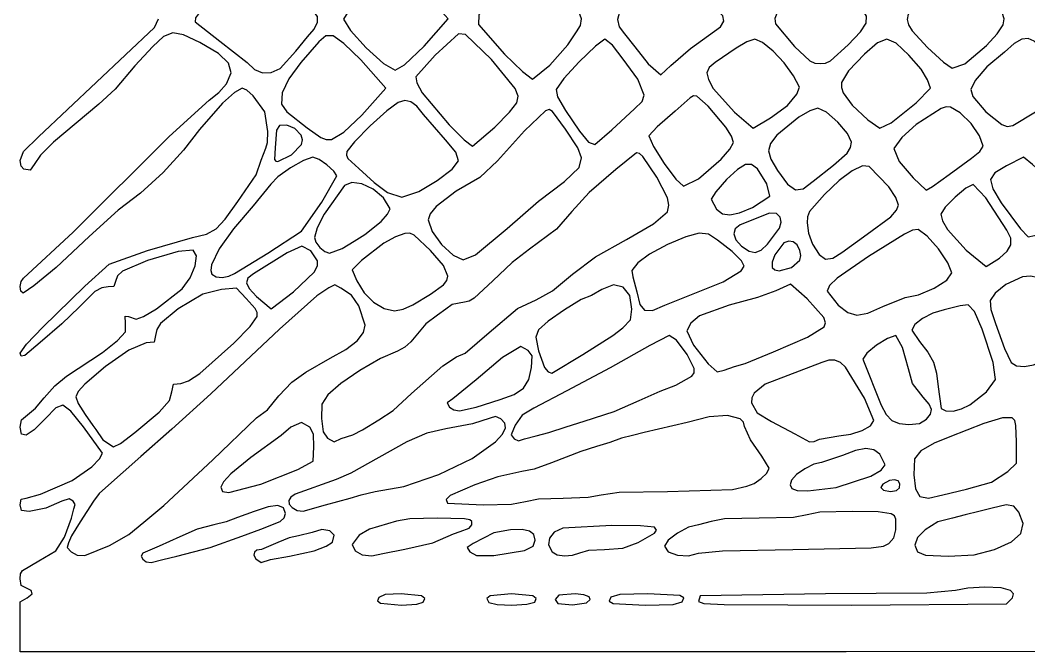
# Model space of a CAD drawing. Extents: x 0 to 192, y 1 to 97.
# Drawn here: x 0 to 76.6, y 0.8 to 48.8 of the extents above; entities that cross this region are included whole.
import ezdxf

# ---------------------------------------------------------------- set-up
doc = ezdxf.new("R2010")
doc.units = 0

msp = doc.modelspace()

# ---------------------------------------------------------------- linework, layer by layer
at = {"layer": 'Image', "color": 7}
for points in [[(19.758948, 45.075824), (20.928178, 46.403702), (21.827873, 47.493056), (22.324347, 48.075335), (22.597839, 48.609368), (22.598825, 49.038414), (21.143272, 50.974763), (19.466143, 52.745063), (18.94911, 52.919756), (18.423519, 52.871597), (17.847398, 52.587947), (17.178774, 52.056163), (15.102651, 50.46993), (13.634682, 49.354887), (13.331328, 48.945893), (13.303857, 48.624421), (15.159269, 47.158446), (17.242937, 45.54303), (17.803833, 45.009493), (18.42096, 44.751769), (19.078078, 44.772874), (19.758948, 45.075824), (19.758948, 45.075824)], [(40.248284, 45.332903), (41.612117, 46.899234), (42.272439, 47.885891), (42.57444, 48.366203), (42.636303, 48.854987), (42.448843, 49.430064), (42.002871, 50.169258), (40.3193, 52.196127), (38.987385, 53.418559), (36.878503, 51.452313), (34.843972, 49.170328), (34.816056, 48.441023), (36.79977, 46.185194), (38.159086, 44.860853), (38.909576, 44.274571), (40.248284, 45.332903), (40.248284, 45.332903)], [(49.436831, 45.305402), (50.927182, 46.617734), (53.204554, 48.260227), (53.464485, 48.688105), (53.374514, 49.092297), (52.712646, 49.807933), (50.692733, 51.261875), (49.348614, 52.487897), (48.697541, 53.079893), (47.913267, 52.454613), (46.900655, 51.217229), (45.942761, 49.989077), (45.519531, 49.376182), (45.372159, 48.802048), (45.500496, 48.257971), (45.904394, 47.735248), (46.684509, 46.745615), (47.707358, 45.440806), (48.678105, 44.613237), (49.436831, 45.305402), (49.436831, 45.305402)], [(30.701386, 46.789263), (32.511959, 48.855127), (30.683161, 50.912429), (29.197449, 52.304389), (28.461876, 52.741227), (27.605739, 52.212375), (26.289436, 51.005276), (25.08221, 49.689112), (24.553302, 48.833066), (25.081109, 47.974191), (26.287638, 46.668091), (27.60755, 45.474187), (28.475507, 44.951903), (29.205334, 45.366083), (30.701386, 46.789263), (30.701386, 46.789263)], [(62.895033, 46.891979), (63.825008, 47.86451), (64.271088, 48.535985), (64.296779, 49.068475), (63.965589, 49.62405), (62.455256, 51.186133), (61.171592, 52.167828), (60.685853, 52.214124), (60.191701, 52.051245), (58.852673, 50.923267), (57.531887, 49.390842), (57.335891, 48.895464), (57.386264, 48.475083), (58.814822, 46.772235), (59.998839, 45.66462), (60.36648, 45.495661), (60.768169, 45.459903), (61.174632, 45.498813), (61.564408, 45.683003), (62.895033, 46.891979), (62.895033, 46.891979)], [(71.761659, 45.442509), (73.408151, 46.834964), (74.220815, 47.73468), (74.669432, 48.406196), (74.754328, 48.860916), (74.603573, 49.339119), (73.352054, 50.809358), (71.724669, 52.184231), (71.105207, 52.477339), (70.63579, 52.494805), (68.862168, 50.897922), (67.742624, 49.674821), (67.465285, 49.221749), (67.377306, 48.812418), (67.47949, 48.400396), (67.77264, 47.939248), (68.93505, 46.683845), (70.133072, 45.562917), (70.804459, 45.121237), (71.761659, 45.442509), (71.761659, 45.442509)], [(109.09309, 0.798391), (62.73791, 0.755949), (0, 0.755949), (0.001071, 2.660957), (0.001071, 2.660957), (0.002129, 4.565954), (0.527529, 4.865013), (0.91432, 5.155046), (0.844391, 5.415345), (0.31792, 5.66662), (0.063618, 5.793402), (0.000753, 6.301619), (0.026373, 6.677515), (0.186677, 6.948237), (1.418924, 7.660517), (2.712842, 8.433212), (3.365489, 9.459295), (3.89465, 10.905524), (4.080513, 11.624166), (4.175519, 11.949652), (4.022271, 12.215562), (3.713135, 12.371574), (3.159075, 12.195798), (1.941574, 11.677937), (0.671575, 11.423938), (0.098286, 11.498299), (-0.000012, 11.931945), (0.079362, 12.349229), (0.444479, 12.439944), (1.540658, 12.733745), (3.95945, 13.767722), (5.453021, 14.81016), (6.032762, 15.412168), (6.265313, 15.854602), (4.8044, 17.857168), (3.84573, 19.04628), (3.252724, 19.502275), (2.717263, 19.292335), (1.931226, 18.483647), (1.052705, 17.622677), (0.452927, 17.230226), (0.109489, 17.298599), (-0.000012, 17.820097), (0.098742, 18.398317), (0.55032, 18.760009), (1.154785, 19.268838), (1.835265, 20.069386), (2.631699, 20.971015), (3.528596, 21.699328), (6.255336, 23.502168), (7.402724, 24.417191), (7.992328, 25.076347), (8.010961, 25.729811), (7.973164, 26.257586), (8.228215, 26.249769), (8.810531, 26.042006), (9.371808, 26.230665), (10.345898, 26.810947), (12.315576, 28.346325), (12.921452, 29.167484), (13.305397, 30.080583), (13.403615, 30.861479), (13.152307, 31.286027), (11.998356, 31.183589), (9.669923, 30.48968), (7.762697, 29.693643), (7.387488, 29.329769), (7.248528, 28.889988), (7.116309, 28.529669), (6.688646, 28.492042), (6.195285, 28.42827), (5.659461, 28.146929), (4.483922, 26.947991), (3.171728, 25.671002), (1.523986, 24.260063), (0.35501, 23.270728), (0.085496, 23.216892), (-0.000012, 23.443017), (0.483183, 24.142846), (1.719018, 25.427366), (4.902337, 28.544765), (6.768713, 30.217461), (9.661382, 31.2667), (13.091328, 32.23991), (14.152754, 32.501574), (14.884391, 32.890805), (15.579819, 33.64227), (16.532618, 34.990637), (17.9293, 37.014138), (18.311348, 38.12943), (18.652703, 39.041357), (18.783972, 39.467453), (18.813164, 40.293346), (18.593952, 41.799913), (17.70074, 43.003677), (17.224196, 43.430819), (16.866331, 43.597239), (16.293638, 43.264175), (15.375262, 42.448014), (13.634426, 40.464576), (12.411554, 38.870518), (10.852908, 37.197198), (9.139076, 35.623785), (7.450645, 34.329444), (5.248916, 32.312758), (2.728103, 29.965922), (1.042224, 28.568924), (0.218709, 28.018591), (0.048552, 28.172521), (0.003426, 28.524597), (0.076988, 28.910244), (0.262894, 29.164892), (4.017377, 32.645271), (11.326224, 39.92435), (14.34439, 42.6697), (15.099613, 43.276162), (15.676219, 43.925052), (16.022039, 44.74807), (15.837542, 45.48593), (15.066158, 46.2261), (13.651318, 47.056053), (12.415087, 47.638976), (11.58577, 47.800037), (10.898753, 47.518152), (10.08942, 46.772235), (8.720213, 45.29057), (7.205774, 43.514612), (5.979094, 42.382265), (2.542929, 39.500123), (1.550709, 38.495729), (1.058633, 37.797579), (0.754899, 37.36997), (0.267837, 37.434696), (0.07051, 37.656967), (-0.000012, 38.094089), (0.243105, 38.77014), (1.396986, 39.893653), (10.202308, 48.213288), (10.498641, 48.870999)], [(25.941834, 41.531374), (27.770632, 43.589372), (25.875003, 45.739903), (24.591022, 46.98974), (23.779937, 47.571444), (23.221039, 47.580126), (22.693617, 47.110901), (21.331529, 45.544569), (20.398895, 44.302699), (19.898276, 43.231809), (19.842803, 42.377361), (20.245606, 41.784813), (21.791135, 40.591576), (22.841421, 39.84438), (23.25765, 39.692372), (23.657675, 39.700862), (24.578334, 40.237651), (25.941834, 41.531374), (25.941834, 41.531374)], [(36.064118, 40.63946), (37.178112, 41.762409), (37.725722, 42.471154), (37.828328, 42.99597), (37.607312, 43.567134), (35.798302, 45.774394), (33.835046, 47.678135), (33.285285, 47.710726), (31.529914, 46.102455), (30.0621, 44.461136), (30.132563, 43.987275), (30.540784, 43.23036), (32.590441, 40.799827), (33.720385, 39.668492), (34.354097, 39.192731), (36.064118, 40.63946), (36.064118, 40.63946)], [(44.938404, 40.415522), (46.674068, 42.01631), (47.238671, 42.580634), (47.413276, 43.052478), (46.912563, 44.269993), (45.805879, 45.798569), (44.984251, 46.856901), (44.415691, 47.322567), (43.69776, 46.798363), (42.470716, 45.60643), (41.289035, 44.317785), (40.707195, 43.503446), (40.807207, 42.925422), (41.427393, 41.893284), (42.492347, 40.321106), (43.170501, 39.490969), (43.66364, 39.319752), (44.938404, 40.415522), (44.938404, 40.415522)], [(57.000507, 41.328331), (58.295386, 42.277264), (59.003895, 43.136867), (59.194196, 43.661199), (58.736357, 44.542837), (58.033861, 45.514889), (57.196473, 46.410675), (56.395867, 47.067474), (55.803711, 47.322567), (55.20814, 47.121458), (54.394143, 46.63794), (52.789603, 45.53515), (52.34182, 45.155205), (52.173301, 44.746522), (52.279489, 44.242347), (52.655824, 43.575929), (54.263597, 41.758516), (55.671711, 40.549242), (57.000507, 41.328331), (57.000507, 41.328331)], [(66.17255, 40.959219), (68.064516, 42.480685), (69.157781, 43.592174), (68.935339, 44.229706), (68.436295, 45.033326), (67.507646, 46.094902), (66.538177, 47.003179), (65.828362, 47.31567), (65.117194, 47.038943), (64.143666, 46.179569), (62.922562, 44.916493), (62.40145, 44.023354), (62.383871, 43.634723), (62.517866, 43.241631), (63.209342, 42.312802), (64.404452, 41.176067), (65.308956, 40.549242), (66.17255, 40.959219), (66.17255, 40.959219)], [(77.123084, 41.786305), (78.848255, 43.18678), (79.386685, 43.809131), (79.586569, 44.256767), (79.304765, 44.776874), (78.622471, 45.620044), (77.035124, 47.161386), (76.583254, 47.367331), (76.100549, 47.313996), (75.518073, 46.976057), (74.766888, 46.328193), (73.441303, 45.21301), (72.542451, 44.176527), (72.218818, 43.487267), (72.366477, 42.972883), (73.348934, 41.795545), (74.576592, 40.822919), (74.968666, 40.68416), (75.40551, 40.753731), (77.123084, 41.786305), (77.123084, 41.786305)], [(51.527738, 36.71422), (53.251179, 38.190121), (53.918907, 38.958106), (54.186601, 39.465955), (54.02874, 39.94786), (53.604893, 40.639772), (52.257675, 42.226529), (51.393504, 42.987219), (51.162138, 43.006397), (50.900803, 42.861431), (49.747412, 41.85103), (48.386942, 40.657179), (47.751942, 39.978659), (48.10984, 39.148461), (48.925443, 37.856902), (49.811624, 36.668202), (50.381249, 36.146587), (51.527738, 36.71422), (51.527738, 36.71422)], [(30.273926, 35.72977), (31.665293, 36.566898), (32.8285, 37.429536), (33.291527, 38.07421), (33.10489, 38.74053), (32.319104, 39.668107), (30.649295, 41.602195), (30.127128, 42.21863), (29.672411, 42.55663), (29.223292, 42.645403), (28.717916, 42.514152), (27.851765, 41.882735), (26.578516, 40.725102), (25.40232, 39.526268), (24.827326, 38.771245), (24.785756, 38.496411), (24.883162, 38.24918), (25.73846, 37.49687), (26.901955, 36.436442), (27.910519, 35.653508), (29.003927, 35.307398), (30.273926, 35.72977), (30.273926, 35.72977)], [(70.579976, 37.034313), (72.262912, 38.267182), (72.904671, 38.7852), (73.15191, 39.173771), (72.884439, 39.963593), (72.232069, 40.901798), (71.419867, 41.718676), (70.672897, 42.144519), (70.347921, 42.180936), (69.957948, 42.050779), (68.064755, 40.826814), (66.972718, 39.8504), (66.378586, 39.013917), (66.774749, 38.031922), (67.832305, 36.790394), (68.826883, 35.834633), (69.306459, 36.117609), (70.579976, 37.034313), (70.579976, 37.034313)], [(34.593037, 30.91935), (36.999289, 32.918145), (39.369953, 35.01786), (41.35125, 36.503036), (42.454282, 37.556081), (42.651549, 38.301221), (42.374724, 39.047348), (41.424943, 40.486679), (40.447576, 41.829748), (40.175949, 41.962285), (39.898971, 41.871684), (38.300302, 40.360109), (36.269408, 38.070224), (34.9062, 36.800226), (33.126726, 35.756221), (31.598051, 34.602093), (31.149908, 34.049484), (30.987961, 33.589561), (31.286625, 32.712467), (32.007209, 31.716246), (32.886605, 30.899098), (33.661704, 30.559221), (34.593037, 30.91935), (34.593037, 30.91935)], [(60.247515, 36.53341), (61.777064, 37.750645), (62.81357, 38.648997), (63.07413, 39.075965), (63.161256, 39.486074), (62.848828, 40.156386), (62.114654, 41.016163), (61.263401, 41.757689), (60.599736, 42.073246), (59.991632, 41.882653), (59.144811, 41.393427), (57.484469, 40.014383), (57.010111, 39.391058), (56.858024, 38.832456), (57.030627, 38.198053), (57.530335, 37.34733), (58.28925, 36.305793), (58.886998, 35.855338), (59.485709, 35.947399), (60.247515, 36.53341), (60.247515, 36.53341)], [(20.616462, 38.525407), (21.375629, 39.308353), (21.451949, 39.666877), (21.340335, 40.033094), (20.871281, 40.519771), (20.249195, 40.771861), (19.705922, 40.744628), (19.47331, 40.393337), (19.36452, 39.050083), (19.323982, 38.171351), (19.409058, 38.037509), (19.585161, 38.009246), (20.616462, 38.525407), (20.616462, 38.525407)], [(16.275477, 29.514277), (18.817422, 31.049538), (21.382546, 32.728849), (22.917601, 34.940156), (24.045303, 36.926699), (23.823379, 37.29001), (23.3033, 37.762858), (22.703605, 38.172929), (22.242831, 38.347912), (21.53188, 38.108086), (20.528539, 37.537558), (19.581827, 36.859754), (19.040765, 36.2981), (17.688578, 34.640363), (16.196438, 32.914821), (15.116969, 31.375431), (14.541433, 30.173365), (14.47116, 29.74607), (14.561093, 29.459796), (14.883126, 29.26727), (15.344111, 29.214333), (15.842182, 29.297748), (16.275477, 29.514277), (16.275477, 29.514277)], [(24.383969, 16.963319), (25.261128, 17.254474), (25.996394, 17.632552), (27.235899, 18.376864), (28.32993, 19.104311), (29.715261, 20.398601), (32.10724, 22.488951), (33.143403, 23.18273), (33.810167, 23.446597), (35.634644, 25.012929), (37.770713, 26.855545), (39.189478, 27.503499), (40.432454, 28.193958), (41.968079, 29.464995), (43.713189, 30.773385), (46.058611, 32.085788), (48.100736, 33.283085), (49.170047, 34.204994), (49.272276, 34.699335), (49.186516, 35.251171), (48.356943, 36.831224), (47.299067, 38.394793), (47.040626, 38.635139), (46.819989, 38.686578), (45.247971, 37.419887), (43.225996, 35.652472), (41.91961, 34.224976), (40.740527, 32.869699), (38.690044, 31.366918), (37.381339, 30.33851), (35.903008, 28.963349), (34.491939, 27.631831), (34.096132, 27.399533), (33.754557, 27.341259), (32.825602, 27.159369), (32.342626, 26.809521), (31.691596, 26.338677), (30.823633, 25.690835), (29.672872, 24.31171), (29.216123, 23.897925), (28.656874, 23.608017), (27.367519, 23.03696), (25.807445, 22.136782), (24.349128, 21.1414), (23.365042, 20.284727), (22.91062, 19.589419), (22.891351, 18.489577), (23.019751, 17.468398), (23.357959, 16.985996), (23.859272, 16.715473), (24.383969, 16.963319), (24.383969, 16.963319)], [(79.016067, 32.979631), (79.920797, 33.715128), (80.433235, 34.448633), (79.598937, 35.378006), (78.062571, 36.764705), (76.893596, 37.797579), (76.216263, 38.343118), (74.929908, 37.701477), (74.053039, 37.161219), (73.712282, 36.645208), (73.878193, 35.949362), (74.521326, 34.869598), (75.980017, 32.910313), (76.561615, 32.298708), (77.523761, 32.501109), (79.016067, 32.979631), (79.016067, 32.979631)], [(55.631274, 34.535035), (56.95982, 35.391496), (56.719393, 36.325673), (56.000638, 37.458913), (55.566308, 37.789108), (55.093563, 37.786239), (54.491221, 37.41891), (53.6681, 36.655721), (52.838376, 35.72683), (52.49327, 35.156448), (52.908517, 34.393309), (53.362943, 34.055612), (53.921246, 33.964222), (54.653875, 34.122808), (55.631274, 34.535035), (55.631274, 34.535035)], [(62.411111, 31.11303), (64.346588, 32.493433), (66.130735, 33.817927), (66.571205, 34.311469), (66.71662, 34.698135), (66.508483, 35.293775), (65.976684, 36.10387), (64.488233, 37.64514), (63.984226, 37.681104), (63.204009, 37.306921), (62.221873, 36.56945), (61.112111, 35.515553), (59.966736, 34.2118), (59.80485, 33.812327), (59.774594, 33.350928), (59.885665, 32.563533), (60.195956, 31.747807), (60.684478, 30.964457), (61.174747, 30.609512), (61.72941, 30.665021), (62.411111, 31.11303), (62.411111, 31.11303)], [(24.453055, 31.397308), (25.377857, 31.969556), (26.185417, 32.480083), (27.417652, 33.451821), (27.908515, 34.015494), (28.104334, 34.41746), (27.607995, 35.247205), (26.82357, 35.905808), (25.965536, 36.318017), (25.187522, 36.434215), (24.643157, 36.204782), (23.092754, 34.024862), (22.558165, 32.977683), (22.351972, 32.249051), (22.471378, 31.880977), (22.765541, 31.494874), (23.138377, 31.190243), (23.493804, 31.066588), (24.453055, 31.397308), (24.453055, 31.397308)], [(74.397176, 30.66829), (74.988001, 31.201283), (75.263898, 31.678511), (75.246866, 32.183441), (74.958904, 32.799543), (73.353845, 35.259891), (72.389911, 36.278394), (71.843964, 36.00391), (71.017977, 35.317142), (70.264126, 34.543613), (69.934581, 34.008848), (70.06678, 33.504928), (70.448212, 32.859231), (71.867791, 31.271346), (73.378632, 30.050589), (74.397176, 30.66829), (74.397176, 30.66829)], [(56.78198, 31.733805), (57.672737, 32.961437), (57.808635, 33.41805), (57.741776, 33.777447), (57.447466, 34.065531), (56.925745, 34.081515), (54.6946, 33.201672), (54.313095, 32.901672), (54.206506, 32.511385), (54.372446, 32.064472), (54.80853, 31.594595), (55.371303, 31.208069), (55.838617, 31.098958), (56.284249, 31.272469), (56.78198, 31.733805), (56.78198, 31.733805)], [(29.818787, 27.133548), (31.162787, 27.933925), (32.153831, 28.643969), (32.402137, 28.972638), (32.485741, 29.313975), (32.15917, 30.125372), (31.174772, 31.259588), (29.939697, 32.432902), (29.598504, 32.56762), (29.228037, 32.541654), (28.507588, 32.298108), (27.623799, 31.818014), (25.933087, 30.49952), (25.221851, 29.774822), (25.584398, 28.955226), (26.127544, 28.047833), (26.839475, 27.321429), (27.639758, 26.840247), (28.447959, 26.668514), (29.09381, 26.803253), (29.818782, 27.133548), (29.818787, 27.133548)], [(48.966214, 27.101925), (51.119581, 27.95806), (53.401604, 28.865049), (54.777473, 29.709941), (54.990692, 30.054956), (54.804109, 30.459774), (54.09542, 31.183779), (52.969599, 32.045778), (52.277477, 32.485769), (51.581636, 32.564543), (50.562112, 32.29698), (49.170608, 31.700353), (47.817146, 30.972501), (46.911746, 30.311264), (46.469551, 29.747371), (46.535392, 29.255416), (46.83743, 28.103258), (47.072327, 27.158543), (47.435506, 26.709637), (48.031842, 26.707208), (48.966214, 27.101925), (48.966214, 27.101925)], [(65.53192, 27.002593), (67.217936, 27.679925), (68.249603, 27.889932), (69.421725, 28.396442), (70.38278, 29.014192), (70.781247, 29.557917), (70.478911, 30.327599), (69.761137, 31.376291), (68.911774, 32.339572), (68.214673, 32.85302), (67.788843, 32.802817), (67.181, 32.503419), (64.435276, 30.794154), (62.05822, 29.156115), (61.485431, 28.592199), (61.298592, 28.177878), (62.138003, 27.110431), (62.867477, 26.537554), (63.554978, 26.332476), (64.382471, 26.489416), (65.53192, 27.002593), (65.53192, 27.002593)], [(20.7669, 28.117503), (22.33702, 29.618979), (22.587129, 30.079241), (22.579093, 30.473922), (22.089057, 31.225716), (21.396074, 31.574587), (20.282593, 31.091546), (17.728544, 29.475174), (17.295935, 29.143279), (17.18239, 28.806816), (17.400432, 28.373527), (17.962586, 27.751151), (19.067784, 26.83326), (20.7669, 28.117503), (20.7669, 28.117503)], [(58.589254, 29.96592), (59.236836, 30.524784), (59.310413, 30.864175), (59.229691, 31.268996), (59.012735, 31.688873), (58.727502, 31.927746), (58.391531, 31.97747), (58.022359, 31.829896), (57.340545, 30.925705), (57.136152, 30.378654), (57.123004, 29.975029), (57.316665, 29.786522), (57.665558, 29.72192), (58.589254, 29.965928), (58.589254, 29.96592)], [(77.763592, 22.874042), (79.057552, 23.6179), (79.795643, 24.208596), (79.909882, 24.49375), (79.867369, 24.856895), (79.271078, 25.953553), (78.086526, 27.969882), (77.22238, 29.20046), (76.745122, 29.308557), (76.131173, 29.244221), (74.882633, 28.684174), (74.057772, 28.014749), (73.696828, 27.464462), (73.733372, 26.780593), (74.100975, 25.710422), (74.766555, 23.811584), (75.283066, 22.753252), (75.698993, 22.501724), (76.28481, 22.439657), (76.989887, 22.564584), (77.763592, 22.874042), (77.763592, 22.874042)], [(6.792682, 8.826503), (8.248012, 9.666408), (9.397988, 10.621836), (10.921987, 11.888501), (14.626803, 15.342494), (17.96524, 18.535937), (18.780935, 19.140375), (19.649739, 20.205694), (20.625331, 21.242679), (21.697584, 22.016854), (23.560248, 23.069754), (24.734566, 23.730241), (25.589633, 24.39388), (26.089248, 25.026045), (26.197212, 25.592109), (25.734365, 27.064093), (25.16378, 27.86127), (24.35133, 28.381581), (23.895579, 28.65882), (23.441115, 28.425417), (22.542421, 27.813455), (19.687332, 25.281586), (14.492786, 20.356268), (11.523737, 17.689271), (9.169301, 15.605751), (6.492953, 13.208008), (6.004291, 12.782638), (5.579818, 12.201195), (4.547859, 10.626879), (3.894662, 9.56625), (3.682996, 9.039955), (3.578621, 8.696026), (3.871088, 8.364922), (4.337162, 8.106637), (4.90471, 8.085664), (6.792682, 8.826503), (6.792682, 8.826503)], [(7.614996, 16.582587), (8.71985, 17.427323), (10.566776, 18.97955), (11.331072, 19.860457), (11.514653, 20.505479), (11.641653, 21.09777), (12.194986, 21.147419), (12.788242, 21.350825), (13.635905, 21.915065), (16.221859, 24.223371), (17.475716, 25.473231), (17.990803, 26.236146), (18.000167, 26.537892), (17.859473, 26.841373), (17.174083, 27.618174), (16.421502, 28.403634), (15.283998, 28.287096), (13.863518, 27.950486), (11.996312, 26.813927), (10.664236, 25.719552), (10.373497, 25.257901), (10.292116, 24.805133), (10.190995, 24.280229), (9.567322, 24.233644), (8.262336, 23.673009), (6.481171, 22.452778), (4.909582, 21.099356), (4.416678, 20.537199), (4.233328, 20.139146), (4.40806, 19.633266), (4.928421, 18.789979), (5.515689, 17.961958), (5.757326, 17.647658), (6.285169, 16.857932), (7.081712, 16.334606), (7.614996, 16.582587), (7.614996, 16.582587)], [(42.751678, 23.361931), (45.023949, 24.803781), (45.791647, 25.368367), (46.353525, 25.977626), (46.46898, 26.792448), (46.301143, 27.841702), (45.81241, 28.474294), (45.0809, 28.639169), (44.184734, 28.28527), (43.392736, 27.849258), (42.604288, 27.521639), (41.340807, 26.756705), (40.101133, 25.881341), (39.384106, 25.222433), (39.168557, 24.667698), (39.366352, 23.639859), (39.837148, 22.362242), (40.10321, 22.033801), (40.383597, 21.922599), (42.751686, 23.361931), (42.751678, 23.361931)], [(54.257112, 22.430599), (55.069853, 22.676931), (57.234597, 23.54593), (59.810962, 24.661434), (61.068998, 25.455944), (61.178124, 25.759371), (61.045661, 26.152808), (59.773488, 27.582514), (58.514412, 28.695924), (57.40392, 28.187925), (56.002654, 27.679925), (53.848018, 27.100186), (51.604681, 26.279789), (50.94222, 25.726533), (50.636228, 25.161897), (51.159705, 24.068898), (52.269771, 22.64371), (52.952717, 22.029261), (53.489028, 22.166137), (54.257102, 22.430599), (54.257112, 22.430599)], [(72.145093, 19.521881), (73.411607, 20.524951), (74.091765, 21.441447), (73.904176, 22.751413), (73.071674, 25.273551), (72.498645, 26.625846), (72.007063, 27.116479), (71.4189, 27.053631), (70.194433, 26.750138), (69.332267, 26.498499), (68.539302, 26.095279), (67.958608, 25.630846), (67.733251, 25.195565), (68.306017, 24.336083), (68.960758, 23.528677), (69.380438, 22.773798), (69.618448, 21.942691), (69.728183, 20.9066), (69.975398, 19.255603), (70.328342, 19.067283), (70.871613, 19.056746), (71.509201, 19.212206), (72.145093, 19.521881), (72.145093, 19.521881)], [(39.186465, 17.181272), (40.168539, 17.418997), (41.486617, 17.860528), (42.841282, 18.276122), (45.127279, 19.033345), (47.028517, 19.865141), (48.620844, 20.567934), (49.79532, 21.027217), (51.013997, 21.716801), (51.196733, 21.970102), (51.206407, 22.295725), (50.664501, 23.361931), (49.84885, 24.452384), (49.288757, 24.800122), (47.836609, 24.027624), (44.817299, 22.339394), (41.5153, 20.590863), (39.031287, 19.27457), (38.127201, 18.730175), (37.612569, 17.977817), (37.308376, 17.245579), (37.524786, 16.935416), (37.866356, 16.790916), (38.300093, 16.943195), (39.186465, 17.181264), (39.186465, 17.181272)], [(68.841613, 18.443573), (69.149644, 18.823396), (69.220544, 19.172293), (69.042563, 19.572449), (68.603954, 20.106052), (67.795714, 21.158102), (67.488379, 22.261265), (67.032602, 23.880643), (66.521505, 24.801262), (65.88519, 24.579199), (65.048209, 24.059797), (64.31948, 23.463237), (64.007922, 23.009702), (65.415747, 19.49301), (65.794052, 18.78438), (66.226179, 18.334063), (66.776598, 18.096951), (67.509784, 18.027937), (68.328737, 18.10868), (68.841613, 18.443573), (68.841613, 18.443573)], [(34.628623, 19.349842), (36.467941, 19.923016), (37.535953, 20.315305), (38.232738, 20.796385), (38.640861, 21.451129), (38.842885, 22.36441), (38.881787, 23.247178), (38.596244, 23.658264), (38.03886, 23.954192), (36.640309, 23.120251), (34.628623, 21.426974), (32.877764, 19.987431), (32.42871, 19.690195), (32.620406, 19.356327), (32.93217, 19.150658), (33.371448, 19.081019), (34.628623, 19.349844), (34.628623, 19.349842)], [(60.728903, 16.92623), (62.193219, 17.180229), (63.093342, 17.290837), (63.954378, 17.569974), (64.600177, 17.941593), (64.854588, 18.329644), (64.127748, 20.044215), (62.68406, 22.396324), (62.324473, 22.750823), (61.896895, 22.929099), (61.419495, 22.927602), (60.910444, 22.742783), (60.032576, 22.418441), (56.604781, 21.089628), (55.752888, 20.424732), (55.573514, 20.053022), (55.555953, 19.670859), (55.998553, 18.922334), (57.065264, 18.273481), (58.843262, 17.319506), (59.969588, 16.720668), (60.316163, 16.739367), (60.728903, 16.92623), (60.728903, 16.92623)], [(23.206776, 11.928603), (25.061302, 12.442603), (25.907967, 12.693944), (26.96387, 12.941943), (29.151249, 13.313456), (31.805694, 14.229727), (34.325832, 15.443237), (36.11029, 16.70647), (36.636348, 17.299915), (36.871996, 17.767114), (36.824879, 18.142223), (36.502643, 18.459401), (36.096834, 18.637061), (35.710339, 18.525795), (34.354185, 18.096372), (32.342626, 17.700609), (30.882433, 17.36854), (29.379296, 16.718638), (25.11266, 14.339179), (24.01722, 13.862634), (20.879289, 12.735026), (20.55271, 12.516544), (20.405645, 12.261324), (20.442339, 11.989638), (20.66704, 11.72176), (21.043558, 11.499626), (21.504515, 11.452902), (23.206776, 11.928603), (23.206776, 11.928603)], [(38.380071, 12.185958), (39.370315, 12.381556), (41.258734, 12.439958), (43.147155, 12.498359), (44.137397, 12.693957), (45.508206, 12.897408), (49.186683, 12.947957), (54.118997, 13.104228), (55.208013, 13.358973), (55.747813, 13.557626), (56.297362, 13.920984), (56.724215, 14.342573), (56.895931, 14.715922), (56.333936, 15.614467), (55.47008, 16.862511), (55.033267, 17.892831), (54.943151, 18.215995), (54.685229, 18.460294), (53.740527, 18.707106), (52.348277, 18.622895), (50.657596, 18.197284), (48.488962, 17.683284), (47.413276, 17.435285), (46.513144, 17.187286), (45.670463, 16.98547), (44.792595, 16.661673), (43.772614, 16.363761), (42.587282, 15.98828), (40.36538, 15.127343), (39.04565, 14.646902), (38.118536, 14.471955), (36.276443, 14.061918), (34.543956, 13.446244), (32.663306, 12.638335), (32.366277, 12.325508), (32.455516, 12.044848), (35.170285, 11.931958), (37.329748, 11.988314), (38.380071, 12.185958), (38.380071, 12.185958)], [(70.081187, 12.68674), (71.881912, 13.126135), (73.784871, 13.65314), (75.027259, 14.464586), (75.691907, 15.09685), (75.691907, 16.725776), (75.647113, 17.969194), (75.549751, 18.327754), (75.36564, 18.531242), (74.626854, 18.53408), (73.210119, 18.099867), (70.619965, 17.106323), (69.426582, 16.61263), (68.427509, 16.021697), (67.929575, 15.432254), (67.886883, 14.213151), (68.002746, 13.133775), (68.342799, 12.5643), (69.00347, 12.437647), (70.081187, 12.68674), (70.081187, 12.68674)], [(18.287978, 13.485981), (21.081974, 14.616566), (22.267305, 15.233941), (22.316481, 16.337665), (22.291211, 17.30674), (22.013552, 17.81933), (21.362276, 18.197271), (20.561354, 17.818465), (19.822437, 17.204325), (17.525978, 15.5346), (16.007887, 14.275307), (15.456508, 13.665806), (15.239981, 13.264753), (15.371048, 12.933988), (15.843493, 12.854853), (18.287978, 13.485981), (18.287978, 13.485981)], [(61.975925, 13.253545), (64.619094, 14.105188), (65.41186, 14.563546), (65.701253, 14.97394), (65.297378, 15.769256), (64.83761, 16.112919), (64.237171, 16.211388), (63.462218, 16.063443), (62.478913, 15.667868), (60.866078, 15.149407), (60.296093, 15.011531), (59.607553, 14.669), (58.979145, 14.228107), (58.589551, 13.795149), (58.482999, 13.456813), (58.608442, 13.178824), (59.033995, 13.0257), (59.847237, 12.989556), (61.975917, 13.253545), (61.975925, 13.253545)], [(66.786723, 13.223406), (66.824879, 13.535834), (66.68897, 13.746335), (66.412556, 13.830895), (66.029196, 13.765497), (65.528415, 13.504499), (65.38062, 13.238271), (65.578929, 13.031268), (66.116463, 12.947944), (66.562892, 13.018859), (66.786723, 13.223406), (66.786723, 13.223406)], [(10.83732, 7.783284), (11.899233, 8.031283), (14.439619, 8.683534), (16.848646, 9.5549), (18.287978, 10.076081), (19.739228, 10.662363), (20.05457, 10.946877), (20.150642, 11.260124), (20.010281, 11.703192), (19.57879, 11.878249), (18.840559, 11.786404), (17.779978, 11.428769), (16.50998, 10.969495), (15.637723, 10.645114), (14.706391, 10.40242), (13.445008, 10.089384), (12.140179, 9.487468), (10.546936, 8.780555), (9.316012, 8.245957), (9.187915, 8.031492), (9.307366, 7.790459), (9.581124, 7.607585), (9.963158, 7.545264), (10.83732, 7.783289), (10.83732, 7.783284)], [(74.006712, 8.5372), (75.294508, 9.110706), (76.017877, 9.75251), (76.199761, 10.497763), (75.863098, 11.381612), (75.472584, 11.830664), (74.890065, 11.925944), (73.829243, 11.677945), (72.813244, 11.423946), (71.797246, 11.169946), (70.815172, 10.921947), (69.714506, 10.636848), (68.754051, 10.03888), (68.162979, 9.438286), (67.962695, 8.86677), (68.174604, 8.356037), (68.767176, 8.092117), (70.519296, 8.037283), (72.472883, 8.119374), (74.006712, 8.5372), (74.006712, 8.5372)], [(27.547943, 8.236348), (29.209963, 8.550849), (31.348574, 9.04794), (32.923486, 9.735742), (33.434825, 9.905332), (34.106728, 10.165437), (34.299074, 10.406295), (34.31651, 10.653811), (34.168694, 10.787793), (33.765782, 10.867566), (31.676353, 10.915946), (29.607849, 10.860448), (28.580711, 10.682261), (26.543938, 10.069281), (25.746641, 9.619512), (25.230635, 8.924562), (25.438933, 8.423141), (25.979206, 8.116166), (26.724521, 8.041336), (27.547943, 8.236348), (27.547943, 8.236348)], [(51.530735, 8.24895), (53.344748, 8.43211), (58.704194, 8.545283), (64.63855, 8.667177), (65.57803, 8.783212), (65.985519, 8.985543), (66.3725, 9.413716), (66.515005, 10.037406), (66.518387, 10.836258), (66.407533, 11.082455), (66.170643, 11.247726), (65.165737, 11.399169), (63.197631, 11.417945), (60.751417, 11.361248), (59.774594, 11.169946), (58.75572, 10.976971), (56.133932, 10.915946), (53.512144, 10.854921), (52.49327, 10.661947), (51.529283, 10.413948), (50.773987, 10.226999), (49.921906, 9.786107), (49.225511, 9.250491), (48.937274, 8.779367), (49.228064, 8.364312), (49.928835, 8.102462), (50.782191, 8.04646), (51.530735, 8.24895), (51.530735, 8.24895)], [(19.023858, 7.783284), (20.459011, 8.037283), (22.343069, 8.430033), (23.250654, 8.775565), (23.733709, 9.091287), (23.841973, 9.617479), (23.516674, 9.961562), (22.912126, 10.051506), (22.182639, 9.815281), (21.148144, 9.567282), (20.438649, 9.416439), (19.585013, 9.053282), (18.325044, 8.545283), (17.987986, 8.484006), (17.789875, 8.322805), (17.751388, 8.095621), (17.893201, 7.836396), (18.297624, 7.550621), (19.023858, 7.783284), (19.023858, 7.783284)], [(38.311621, 8.453806), (38.976538, 8.786136), (39.115953, 9.236731), (39.018026, 9.662868), (38.699377, 9.926518), (38.122708, 10.04354), (37.250717, 10.029792), (35.984845, 9.803048), (34.408143, 8.996791), (33.967004, 8.674793), (34.147804, 8.345917), (34.65393, 8.082858), (35.976951, 8.084292), (38.311621, 8.453806), (38.311621, 8.453806)], [(42.502616, 8.291283), (43.193122, 8.472614), (44.3886, 8.539282), (45.789324, 8.634587), (46.958688, 9.063513), (48.19507, 9.764136), (48.330344, 10.006423), (48.193492, 10.223493), (47.116483, 10.341419), (44.944464, 10.364114), (41.232617, 10.159707), (40.577292, 9.854873), (40.20056, 9.403511), (40.134751, 8.877058), (40.412196, 8.346949), (40.796412, 8.129294), (41.354507, 8.045291), (41.964051, 8.098201), (42.502616, 8.291283), (42.502616, 8.291283)], [(74.920764, 4.416542), (75.371331, 4.853755), (75.449668, 5.166372), (75.239626, 5.421113), (74.514001, 5.60833), (73.287502, 5.668734), (71.992501, 5.603204), (71.061366, 5.41262), (68.873006, 5.204457), (61.177029, 5.156027), (51.664263, 5.003784), (51.531947, 4.583044), (51.924044, 4.437375), (53.474571, 4.355667), (63.142093, 4.311955), (74.920764, 4.416542), (74.920764, 4.416542)], [(30.624532, 4.536117), (30.728849, 4.816278), (30.492721, 5.009941), (28.942832, 5.15862), (27.737147, 5.102215), (27.251922, 4.891714), (27.141524, 4.621831), (27.367071, 4.444124), (28.977564, 4.314548), (30.131008, 4.366622), (30.624532, 4.536117), (30.624532, 4.536117)], [(39.091188, 4.536117), (39.196468, 4.819152), (38.950649, 5.012496), (37.324822, 5.15862), (35.693185, 4.999459), (35.456194, 4.797456), (35.597851, 4.511125), (36.231539, 4.351738), (37.361788, 4.305185), (38.483403, 4.367853), (39.091188, 4.536128), (39.091188, 4.536117)], [(43.015441, 4.48387), (43.295569, 4.731313), (43.219398, 4.947479), (42.827308, 5.100528), (42.159682, 5.15862), (40.907799, 5.055838), (40.648121, 4.739069), (40.851618, 4.424101), (41.955262, 4.33014), (43.015441, 4.48387), (43.015441, 4.48387)], [(50.285782, 4.558535), (50.423097, 4.865508), (50.120066, 5.048097), (47.678015, 5.15862), (45.565629, 5.108923), (44.879434, 4.912037), (44.74212, 4.605065), (45.045152, 4.422476), (47.487201, 4.311955), (49.599589, 4.361652), (50.285782, 4.558535), (50.285782, 4.558535)]]:
    msp.add_lwpolyline(points, dxfattribs=at)

doc.saveas('drawing.dxf')
